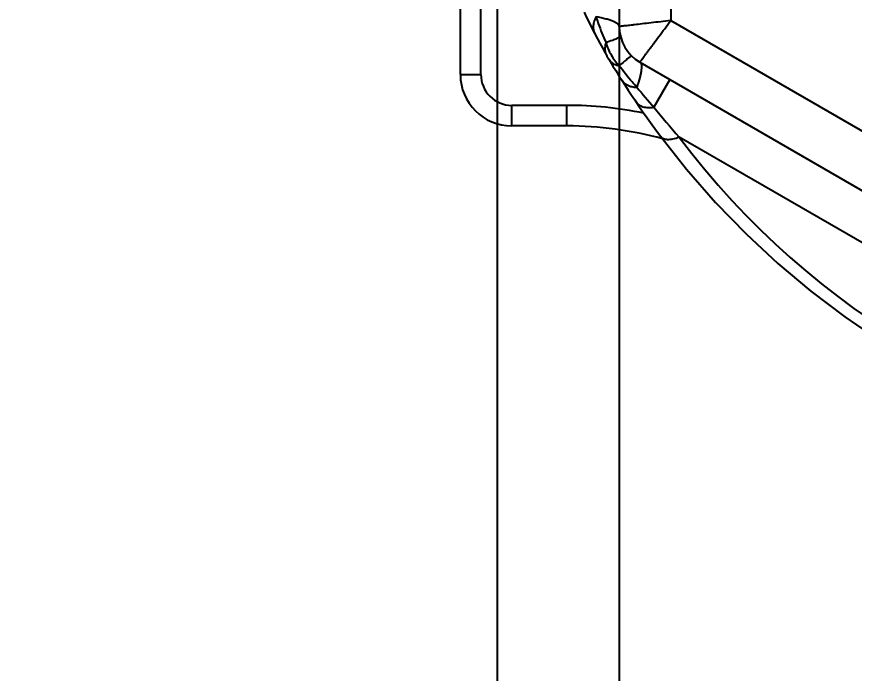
# Model space of a CAD drawing. Header units: millimetres. Extents: x 0 to 420, y 0 to 297.
# Drawn here: x 314.15 to 330.43, y 133.94 to 146.7 of the extents above; entities that cross this region are included whole.
import ezdxf
from ezdxf.enums import TextEntityAlignment as Align

# ---------------------------------------------------------------- set-up
doc = ezdxf.new("R2010")
doc.units = ezdxf.units.MM
doc.header["$LTSCALE"] = 23.1
doc.layers.get('0').update_dxf_attribs({"linetype": 'CONTINUOUS'})
doc.styles.get("Standard").update_dxf_attribs({"font": 'arial.ttf'})
doc.styles.add('TEXTSTYLE_3', font='arial.ttf')
doc.styles.add('TEXTSTYLE_6', font='symbol_asme.ttf')
doc.dimstyles.new('DIMSTYLE_6', dxfattribs={"dimtxt": 3, "dimasz": 3.3, "dimexe": 1.5, "dimexo": 0, "dimgap": 0.75, "dimtad": 1, "dimdec": 3, "dimdsep": 46, "dimtxsty": 'STANDARD', "dimblk": '_FILLED', "dimblk1": '_FILLED', "dimblk2": '_FILLED', "dimcen": 0.09, "dimadec": 3, "dimazin": 2, "dimtp": 0.2, "dimtm": 0.2, "dimtfac": 1, "dimtdec": 3, "dimtofl": 0, "dimtmove": 0, "dimatfit": 3, "dimldrblk": '_FILLED', "dimfxl": 1, "dimtolj": 1, "dimarcsym": 0})
doc.dimstyles.new('DIMSTYLE_7', dxfattribs={"dimtxt": 3, "dimasz": 3.3, "dimexe": 1.5, "dimexo": 0, "dimgap": 0.75, "dimtad": 1, "dimdec": 1, "dimdsep": 46, "dimtxsty": 'STANDARD', "dimblk": '_FILLED', "dimblk1": '_FILLED', "dimblk2": '_FILLED', "dimcen": 0.09, "dimadec": 3, "dimazin": 2, "dimtol": 1, "dimtp": 0.3, "dimtm": 0.3, "dimtfac": 0.6, "dimtdec": 1, "dimtofl": 0, "dimtmove": 0, "dimatfit": 3, "dimldrblk": '_FILLED', "dimfxl": 1, "dimtolj": 1, "dimarcsym": 0})
doc.dimstyles.new('DIMSTYLE_8', dxfattribs={"dimtxt": 3, "dimasz": 3.3, "dimexe": 1.5, "dimexo": 0, "dimgap": 0.75, "dimtad": 1, "dimdec": 1, "dimdsep": 46, "dimtxsty": 'STANDARD', "dimblk": '_FILLED', "dimblk1": '_FILLED', "dimblk2": '_FILLED', "dimcen": 0.09, "dimadec": 3, "dimazin": 2, "dimtp": 0.2, "dimtm": 0.2, "dimtfac": 1, "dimtdec": 1, "dimtofl": 0, "dimtmove": 0, "dimatfit": 3, "dimldrblk": '_FILLED', "dimfxl": 1, "dimtolj": 1, "dimarcsym": 0})

# ---------------------------------------------------------------- blocks, each defined once
blk = doc.blocks.new('_FILLED')
at = {"color": 0, "linetype": 'BYBLOCK'}
blk.add_solid([(0, 0), (-1, 0.1515), (-1, -0.1515)], dxfattribs=at)
blk = doc.blocks.new('*D5')
at = {"color": 2, "linetype": 'CONTINUOUS'}
for p, q in [((333.019, 154.08), (333.019, 123.253)), ((346.519, 154.08), (346.519, 123.253)), ((333.019, 124.753), (314.146, 124.753)), ((314.146, 124.753), (339.769, 124.753)), ((351.519, 124.753), (339.769, 124.753)), ((346.519, 124.753), (351.519, 124.753))]:
    blk.add_line(p, q, dxfattribs=at)
at = {"color": 2, "linetype": 'CONTINUOUS', "xscale": 3.3, "yscale": 3.3, "zscale": 3.3}
blk.add_blockref('_FILLED', (333.019, 124.753), dxfattribs=at)
at = {"color": 2, "linetype": 'CONTINUOUS', "xscale": 3.3, "yscale": 3.3, "zscale": 3.3, "rotation": 180}
blk.add_blockref('_FILLED', (346.519, 124.753), dxfattribs=at)
at = {"color": 2, "linetype": 'CONTINUOUS'}
for s, p in [('(', (315.54, 125.503)), (')', (329.086, 125.503)), ('13.5', (327.692, 125.503))]:
    blk.add_text(s, height=3, dxfattribs=at).set_placement(p, align=Align.RIGHT)
at = {"color": 2, "linetype": 'CONTINUOUS', "style": 'TEXTSTYLE_6'}
blk.add_text('⌀', height=3, dxfattribs=at).set_placement((319.54, 125.503), align=Align.RIGHT)
blk = doc.blocks.new('*D6')
at = {"color": 2, "linetype": 'CONTINUOUS'}
for p, q in [((323.483, 154.08), (323.483, 130.382)), ((356.055, 154.08), (356.055, 105.253)), ((323.483, 123.049), (323.483, 105.253)), ((323.483, 106.753), (339.769, 106.753)), ((356.055, 106.753), (339.769, 106.753))]:
    blk.add_line(p, q, dxfattribs=at)
at = {"color": 2, "linetype": 'CONTINUOUS', "xscale": 3.3, "yscale": 3.3, "zscale": 3.3, "rotation": 180}
blk.add_blockref('_FILLED', (323.483, 106.753), dxfattribs=at)
at = {"color": 2, "linetype": 'CONTINUOUS', "xscale": 3.3, "yscale": 3.3, "zscale": 3.3}
blk.add_blockref('_FILLED', (356.055, 106.753), dxfattribs=at)
at = {"color": 2, "linetype": 'CONTINUOUS'}
for s, height, style, p in [('+0.3', 1.8, 'TEXTSTYLE_3', (345.845, 110.053)), ('⌀', 3, 'TEXTSTYLE_6', (333.214, 108.253)), ('-0.3', 1.8, 'TEXTSTYLE_3', (345.531, 107.653))]:
    blk.add_text(s, height=height, dxfattribs=dict(at, style=style)).set_placement(p, align=Align.CENTER)
blk.add_text('32.6', height=3, dxfattribs=at).set_placement((339.29, 108.253), align=Align.CENTER)
blk = doc.blocks.new('*D7')
at = {"color": 2, "linetype": 'CONTINUOUS'}
for p, q in [((325.859, 146.511), (325.859, 130.232)), ((353.679, 146.511), (353.679, 114.253)), ((325.859, 123.189), (325.859, 114.253)), ((325.859, 115.753), (339.769, 115.753)), ((353.679, 115.753), (339.769, 115.753))]:
    blk.add_line(p, q, dxfattribs=at)
at = {"color": 2, "linetype": 'CONTINUOUS', "xscale": 3.3, "yscale": 3.3, "zscale": 3.3, "rotation": 180}
blk.add_blockref('_FILLED', (325.859, 115.753), dxfattribs=at)
at = {"color": 2, "linetype": 'CONTINUOUS', "xscale": 3.3, "yscale": 3.3, "zscale": 3.3}
blk.add_blockref('_FILLED', (353.679, 115.753), dxfattribs=at)
at = {"color": 2, "linetype": 'CONTINUOUS', "style": 'TEXTSTYLE_6'}
blk.add_text('⬡', height=3, dxfattribs=at).set_placement((335.693, 116.503), align=Align.CENTER)
at = {"color": 2, "linetype": 'CONTINUOUS'}
blk.add_text('27.8', height=3, dxfattribs=at).set_placement((341.519, 116.503), align=Align.CENTER)

msp = doc.modelspace()

# ---------------------------------------------------------------- linework, layer by layer
at = {"color": 7, "linetype": 'CONTINUOUS'}
for p, q in [((325.8592, 161.649), (325.8592, 146.5109)), ((322.7692, 145.5799), (322.7692, 157.483)), ((325.3792, 146.3825), (325.4357, 146.2751)), ((325.5836, 146.003), (325.6063, 145.9624)), ((325.5927, 145.9918), (325.606, 145.963)), ((325.6064, 145.9622), (325.6098, 145.9562)), ((325.6068, 145.9615), (325.6105, 145.9552)), ((325.6098, 145.9562), (325.6202, 145.9378)), ((325.6202, 145.9378), (325.6327, 145.9161)), ((325.6327, 145.9161), (325.6456, 145.894)), ((325.6456, 145.894), (325.6555, 145.8771)), ((325.6536, 145.8805), (325.6572, 145.8742)), ((325.6555, 145.8771), (325.6816, 145.8333)), ((325.6572, 145.8742), (325.6577, 145.8734)), ((325.658, 145.8729), (325.6749, 145.8486)), ((326.2592, 145.8181), (339.3692, 138.249)), ((325.9081, 145.4665), (325.9768, 145.3593)), ((324.8423, 144.5799), (323.7692, 144.5799))]:
    msp.add_line(p, q, dxfattribs=at)
at = {"color": 9, "linetype": 'CONTINUOUS'}
for p, q in [((326.8592, 161.5335), (326.8592, 146.6263)), ((323.1692, 145.5799), (323.1692, 157.483)), ((326.8592, 146.6263), (339.7692, 139.1728)), ((322.7692, 145.5799), (323.1692, 145.5799)), ((326.8413, 145.482), (326.5306, 144.9439)), ((323.7692, 144.5799), (323.7692, 144.9799)), ((324.8423, 144.9799), (323.7692, 144.9799)), ((324.8423, 144.5799), (324.8423, 144.9799)), ((331.1303, 141.9911), (327.0222, 144.3629))]:
    msp.add_line(p, q, dxfattribs=at)
at = {"color": 7, "linetype": 'CONTINUOUS'}
for points in [[(325.1736, 146.7902), (325.2246, 146.6866), (325.2736, 146.5884), (325.3207, 146.4957), (325.3792, 146.3826)], [(325.4357, 146.2751), (325.4827, 146.1872), (325.532, 146.0966), (325.5836, 146.003)], [(325.6816, 145.8333), (325.7368, 145.7418), (325.7907, 145.6538), (325.8432, 145.5693), (325.9081, 145.4665)], [(325.9768, 145.3593), (326.0336, 145.2722), (326.094, 145.1806), (326.1583, 145.0847), (326.2259, 144.9851)], [(326.2259, 144.9851), (326.3102, 144.8632), (326.4008, 144.7345), (326.498, 144.5992), (326.602, 144.4574), (326.6654, 144.3724)], [(326.6654, 144.3724), (327.1629, 143.7423), (327.7319, 143.0918), (328.325, 142.4808), (328.9419, 141.9071), (329.5816, 141.37), (330.2431, 140.8691), (330.9257, 140.4039), (331.6292, 139.9743), (332.3531, 139.5802), (333.0974, 139.2219), (333.8621, 138.8999), (334.6471, 138.6148), (335.4525, 138.3677), (336.2782, 138.1599), (337.126, 137.9927), (337.9142, 137.8779)]]:
    msp.add_lwpolyline(points, dxfattribs=at)
for centre, radius, start, end in [((326.6592, 146.5109), 0.8, 180, 240), ((323.7692, 145.5799), 1, 180, 270), ((324.8423, 137.5799), 7, 74.57833, 90)]:
    msp.add_arc(centre, radius, start, end, dxfattribs=at)
at = {"color": 9, "linetype": 'CONTINUOUS'}
for centre, radius, start, end in [((325.8032, 146.0702), 0.2247, 191.29575, 200.43091), ((323.7692, 145.5799), 0.6, 180, 270), ((357.4961, 171.691), 40.9178, 220.10407, 220.81946), ((324.8423, 137.5799), 7.4, 78.33504, 90), ((341.185, 156.846), 18.8789, 219.08282, 221.39287), ((339.6216, 153.8243), 15.7563, 216.9044, 263.0956)]:
    msp.add_arc(centre, radius, start, end, dxfattribs=at)
for points, knots in [([(325.4087, 146.7015), (325.3936, 146.6734), (325.3689, 146.6177), (325.3498, 146.5327), (325.3517, 146.4528), (325.3679, 146.4042), (325.3792, 146.3826)], [0, 0, 0, 0, 0.2878342, 0.5461118, 0.7800311, 1, 1, 1, 1]), ([(325.8592, 146.5109), (325.8592, 146.5196), (325.8526, 146.5393), (325.8285, 146.5643), (325.7915, 146.5886), (325.7409, 146.6125), (325.6767, 146.6359), (325.5652, 146.6689), (325.4739, 146.6888), (325.4087, 146.7015)], [0, 0, 0, 0, 0.0514702, 0.116641, 0.2026758, 0.3125005, 0.4471745, 0.6069824, 1, 1, 1, 1]), ([(325.4087, 146.7015), (325.422, 146.6583), (325.4784, 146.4878), (325.5461, 146.3212), (325.6013, 146.1988)], [0, 0, 0, 0, 0.2519585, 1, 1, 1, 1]), ([(326.8592, 146.6263), (326.7945, 146.6183), (326.6672, 146.6043), (326.4824, 146.5828), (326.3119, 146.5631), (326.1818, 146.5481), (326.0897, 146.5375), (326.0313, 146.5307), (325.9808, 146.5249), (325.9387, 146.52), (325.9056, 146.5163), (325.8837, 146.5137), (325.8709, 146.5123), (325.8649, 146.5114), (325.8612, 146.5113), (325.8596, 146.5108), (325.8592, 146.5109)], [0, 0, 0, 0, 0.1944459, 0.3816075, 0.5542855, 0.7059266, 0.7719748, 0.8306097, 0.8812662, 0.9234258, 0.9566677, 0.9806587, 0.9890975, 0.9951427, 0.9987813, 1, 1, 1, 1]), ([(326.2592, 145.8181), (326.259, 145.8184), (326.2602, 145.8191), (326.2608, 145.8205), (326.263, 145.8231), (326.2661, 145.8275), (326.2713, 145.8344), (326.2777, 145.8431), (326.2892, 145.8585), (326.3069, 145.8824), (326.3321, 145.9163), (326.3624, 145.9571), (326.3975, 146.0044), (326.437, 146.0576), (326.4806, 146.1162), (326.5453, 146.2037), (326.6331, 146.3218), (326.7441, 146.4711), (326.8199, 146.5743), (326.8592, 146.6263)], [0, 0, 0, 0, 0.0012226, 0.0027405, 0.004861, 0.0109038, 0.0193396, 0.0301561, 0.0433277, 0.0765712, 0.1187327, 0.1693901, 0.2280254, 0.2940737, 0.366869, 0.4457147, 0.6183924, 0.8055541, 1, 1, 1, 1]), ([(325.8815, 146.3232), (325.8822, 146.3204), (325.8772, 146.3122), (325.8549, 146.2968), (325.8028, 146.2718), (325.7144, 146.2376), (325.6428, 146.2127), (325.6013, 146.1988)], [0, 0, 0, 0, 0.0276953, 0.0793275, 0.2691171, 0.576959, 1, 1, 1, 1]), ([(325.6013, 146.1988), (325.5959, 146.1837), (325.579, 146.1281), (325.5746, 146.0676), (325.5829, 146.0262)], [0, 0, 0, 0, 0.2752952, 1, 1, 1, 1]), ([(325.6013, 146.1988), (325.6109, 146.1563), (325.6409, 146.0739), (325.7002, 145.9572), (325.7716, 145.8475), (325.828, 145.7803), (325.86, 145.7508)], [0, 0, 0, 0, 0.2498239, 0.4999991, 0.7501769, 1, 1, 1, 1]), ([(326.1078, 145.9312), (326.1057, 145.9332), (326.0962, 145.933), (326.0717, 145.9214), (326.0239, 145.8888), (325.9501, 145.8293), (325.8928, 145.7797), (325.86, 145.7508)], [0, 0, 0, 0, 0.0276841, 0.0793107, 0.2690999, 0.5769482, 1, 1, 1, 1]), ([(325.6749, 145.8486), (325.6789, 145.8437), (325.6961, 145.8241), (325.7168, 145.8077), (325.7335, 145.7972)], [0, 0, 0, 0, 0.2438896, 1, 1, 1, 1]), ([(325.7335, 145.7972), (325.7424, 145.7916), (325.782, 145.7698), (325.826, 145.7569), (325.86, 145.7508)], [0, 0, 0, 0, 0.2330316, 1, 1, 1, 1]), ([(326.199, 145.3326), (326.1683, 145.3658), (326.0489, 145.4998), (325.9384, 145.6417), (325.86, 145.7507)], [0, 0, 0, 0, 0.2519573, 1, 1, 1, 1]), ([(326.2592, 145.8181), (326.2667, 145.8137), (326.2805, 145.7982), (326.2902, 145.7647), (326.2927, 145.7205), (326.288, 145.6648), (326.2762, 145.5974), (326.249, 145.4845), (326.2207, 145.3954), (326.199, 145.3326)], [0, 0, 0, 0, 0.0514704, 0.1166415, 0.2026764, 0.3125011, 0.4471751, 0.6069828, 1, 1, 1, 1]), ([(325.9081, 145.4665), (325.9212, 145.4459), (325.9552, 145.4076), (326.0234, 145.366), (326.1066, 145.3401), (326.1671, 145.3336), (326.199, 145.3326)], [0, 0, 0, 0, 0.2199699, 0.4538895, 0.7121667, 1, 1, 1, 1]), ([(326.1859, 145.0439), (326.2004, 145.0225), (326.2407, 144.9836), (326.3222, 144.9485), (326.4216, 144.9347), (326.4929, 144.939), (326.5306, 144.9439)], [0, 0, 0, 0, 0.2060942, 0.4337935, 0.6969455, 1, 1, 1, 1]), ([(326.6654, 144.3724), (326.6784, 144.355), (326.721, 144.326), (326.8051, 144.3147), (326.9086, 144.3271), (326.9825, 144.3488), (327.0222, 144.3629)], [0, 0, 0, 0, 0.1732963, 0.3883889, 0.6638372, 1, 1, 1, 1])]:
    msp.add_open_spline(points, degree=3, knots=knots, dxfattribs=at)

# ---------------------------------------------------------------- dimensions: what is measured, and where the dimension line sits
at = {"color": 2, "linetype": 'CONTINUOUS'}
dim = msp.add_linear_dim(base=(346.5192, 124.7528), p1=(333.0192, 154.0799), p2=(346.5192, 154.0799), text='({\\fSymbol_ASME;\\W1.0;⌀}<>)', dimstyle='DIMSTYLE_6', dxfattribs=at)
dim.commit()
dim.dimension.update_dxf_attribs({"geometry": '*D5', "text_midpoint": (321.616, 124.7528), "dimtype": 160})
for base, p1, p2, text, dimstyle, picture, middle in [((323.4835, 106.7528), (356.0549, 154.0799), (323.4835, 154.0799), '{\\fSymbol_ASME;\\W1.0;⌀}<>', 'DIMSTYLE_7', '*D6', (339.7692, 106.7528)), ((325.8592, 115.7528), (353.6792, 146.5109), (325.8592, 146.5109), '{\\fSymbol_ASME;\\W1.0;⬡}<>', 'DIMSTYLE_8', '*D7', (339.7692, 115.7528))]:
    dim = msp.add_linear_dim(base=base, p1=p1, p2=p2, angle=180, text=text, dimstyle=dimstyle, dxfattribs=at)
    dim.commit()
    dim.dimension.update_dxf_attribs({"geometry": picture, "text_midpoint": middle, "dimtype": 160})

doc.saveas('drawing.dxf')
